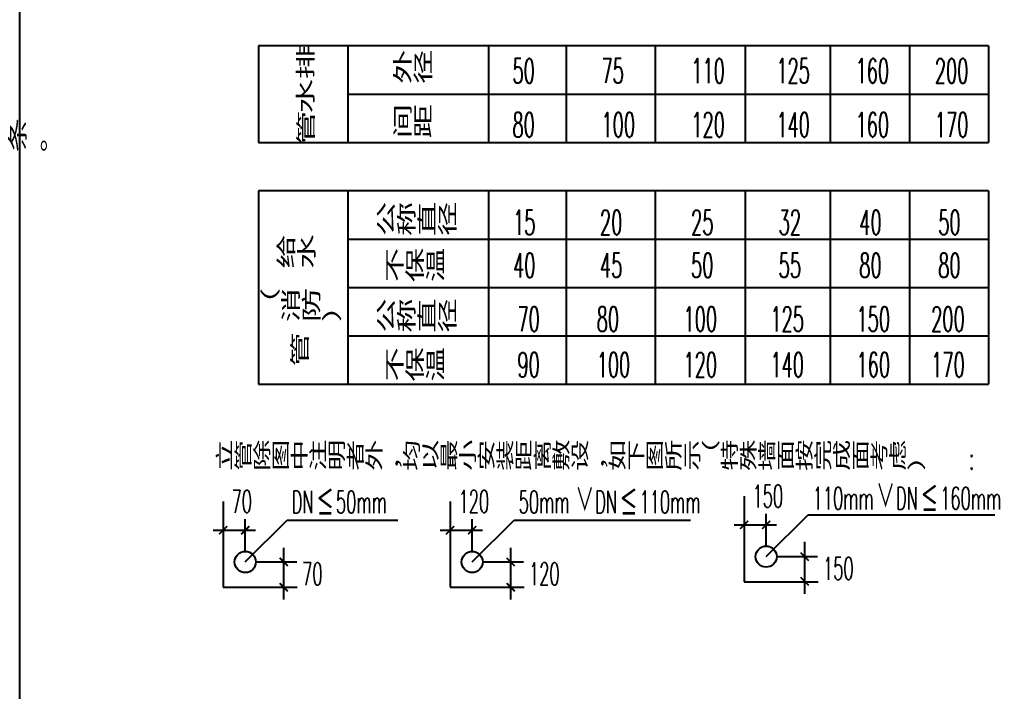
# Model space of a CAD drawing. Extents: x -452079 to 117456, y 3902 to 836955.
# Drawn here: x -299931 to -284733, y 684145 to 694568 of the extents above; entities that cross this region are included whole.
import ezdxf

# ---------------------------------------------------------------- set-up
doc = ezdxf.new("R2010")
doc.units = 0
doc.header["$LTSCALE"] = 1000
doc.header["$MEASUREMENT"] = 0
doc.layers.add('总说明', color=2, linetype='Continuous')
doc.styles.add('_TCH_DIM', font='SIMPLEX', dxfattribs={"width": 0.75, "bigfont": '@1HZTXT'})

msp = doc.modelspace()

# ---------------------------------------------------------------- linework, layer by layer
at = {"layer": '总说明', "color": 37, "linetype": 'ByBlock'}
msp.add_line((-299931.48, 729882.5), (-299931.48, 674401.71), dxfattribs=at)
at = {"layer": '总说明', "color": 2}
for p, q in [((-284901.04, 694159.84, -800.07), (-296227.96, 694159.84, -800.07)), ((-296227.96, 694159.84, -800.07), (-296227.96, 692660.74, -800.07)), ((-294839.81, 694159.84, -800.07), (-294839.81, 692660.74, -800.07)), ((-292657.1, 694159.84, -800.07), (-292657.1, 692660.74, -800.07)), ((-291452.18, 694159.84, -800.07), (-291452.18, 692660.74, -800.07)), ((-290071.71, 694159.84, -800.07), (-290071.71, 692660.74, -800.07)), ((-288678.04, 694159.84, -800.07), (-288678.04, 692660.74, -800.07)), ((-287359.26, 694159.84, -800.07), (-287359.26, 692660.74, -800.07)), ((-286130.15, 694159.84, -800.07), (-286130.15, 692660.74, -800.07)), ((-284901.04, 694159.84, -800.07), (-284901.04, 692660.74, -800.07)), ((-294839.81, 693410.29, -800.07), (-284901.04, 693410.29, -800.07)), ((-296227.96, 692660.74, -800.07), (-284901.04, 692660.74, -800.07)), ((-284901.04, 691911.19, -800.07), (-296227.96, 691911.19, -800.07)), ((-296227.96, 691911.19, -800.07), (-296227.96, 688913, -800.07)), ((-294839.81, 691911.19, -800.07), (-294839.81, 688913, -800.07)), ((-292657.1, 691911.19, -800.07), (-292657.1, 688913, -800.07)), ((-291452.18, 691911.19, -800.07), (-291452.18, 688913, -800.07)), ((-290071.71, 691911.19, -800.07), (-290071.71, 688913, -800.07)), ((-288678.04, 691911.19, -800.07), (-288678.04, 688913, -800.07)), ((-287359.26, 691911.19, -800.07), (-287359.26, 688913, -800.07)), ((-286130.15, 691911.19, -800.07), (-286130.15, 688913, -800.07)), ((-284901.04, 691911.19, -800.07), (-284901.04, 688913, -800.07)), ((-294839.81, 691161.65, -800.07), (-284901.04, 691161.65, -800.07)), ((-294839.81, 690412.1, -800.07), (-284901.04, 690412.1, -800.07)), ((-294839.81, 689662.55, -800.07), (-284901.04, 689662.55, -800.07)), ((-296227.96, 688913, -800.07), (-284901.04, 688913, -800.07)), ((-288693.36, 687176.1, -800.07), (-288693.36, 685844.58, -800.07)), ((-296773.68, 687092.58, -800.07), (-296773.68, 685761.06, -800.07)), ((-293253.36, 687092.58, -800.07), (-293253.36, 685761.06, -800.07)), ((-296431.68, 686317.38, -800.07), (-296431.68, 686818.98, -800.07)), ((-296431.68, 686153.22, -800.07), (-295779.6, 686800.74, -800.07)), ((-295779.6, 686800.74, -800.07), (-294063.13, 686800.74, -800.07)), ((-292911.36, 686317.38, -800.07), (-292911.36, 686818.98, -800.07)), ((-292911.36, 686153.22, -800.07), (-292259.28, 686800.74, -800.07)), ((-292259.28, 686800.74, -800.07), (-289524.23, 686800.74, -800.07)), ((-288351.36, 686400.9, -800.07), (-288351.36, 686902.5, -800.07)), ((-288351.36, 686236.74, -800.07), (-287699.28, 686884.26, -800.07)), ((-287699.28, 686884.26, -800.07), (-284803, 686884.26, -800.07)), ((-288848.4, 686729.22, -800.07), (-288191.76, 686729.22, -800.07)), ((-296928.72, 686645.7, -800.07), (-296272.08, 686645.7, -800.07)), ((-293408.4, 686645.7, -800.07), (-292751.76, 686645.7, -800.07)), ((-295834.32, 685569.54, -800.07), (-295834.32, 686372.1, -800.07)), ((-292314, 685569.54, -800.07), (-292314, 686372.1, -800.07)), ((-287754, 685661.03, -800.07), (-287754, 686463.59, -800.07)), ((-288187.2, 686236.74, -800.07), (-287553.36, 686236.74, -800.07)), ((-296267.52, 686153.22, -800.07), (-295633.68, 686153.22, -800.07)), ((-292747.2, 686153.22, -800.07), (-292113.36, 686153.22, -800.07)), ((-296773.68, 685761.06, -800.07), (-295624.56, 685761.06, -800.07)), ((-293253.36, 685761.06, -800.07), (-292104.24, 685761.06, -800.07)), ((-288693.36, 685844.58, -800.07), (-287544.24, 685844.58, -800.07))]:
    msp.add_line(p, q, dxfattribs=at)
at = {"layer": '总说明', "color": 2, "const_width": 27.36, "elevation": -800.07}
for points in [[(-288629.52, 686793.06), (-288757.2, 686665.38)], [(-288287.52, 686793.06), (-288415.2, 686665.38)], [(-296709.84, 686709.54), (-296837.52, 686581.86)], [(-296367.84, 686709.54), (-296495.52, 686581.86)], [(-293189.52, 686709.54), (-293317.2, 686581.86)], [(-292847.52, 686709.54), (-292975.2, 686581.86)], [(-295770.48, 686089.38), (-295898.16, 686217.06)], [(-292250.16, 686089.38), (-292377.84, 686217.06)], [(-287690.16, 686172.9), (-287817.84, 686300.58)], [(-287690.16, 685788.71), (-287817.84, 685916.39)], [(-295770.48, 685697.22), (-295898.16, 685824.9)], [(-292250.16, 685697.22), (-292377.84, 685824.9)]]:
    msp.add_lwpolyline(points, dxfattribs=at)
at = {"layer": '总说明', "color": 2}
for centre in [(-288351.36, 686236.74, -800.07), (-296431.68, 686153.22, -800.07), (-292911.36, 686153.22, -800.07)]:
    msp.add_circle(centre, 164.16, dxfattribs=at)

# ---------------------------------------------------------------- texts
at = {"layer": '总说明', "color": 2, "style": '_TCH_DIM'}
for s, height, width, p in [('排', 446.46, 0.75, (-295661.21, 693662.44, -800.07)), ('外径', 446.457, 0.75, (-294153.68, 693588.16, -800.07)), ('50', 382.5, 0.529412, (-292286.53, 693580.5, -800.07)), ('75', 382.5, 0.529412, (-290906.06, 693580.5, -800.07)), ('110', 382.5, 0.529412, (-289512.39, 693580.5, -800.07)), ('125', 382.5, 0.529412, (-288193.6, 693580.5, -800.07)), ('160', 382.5, 0.529412, (-286964.49, 693580.5, -800.07)), ('200', 382.5, 0.529412, (-285735.38, 693580.5, -800.07)), ('水', 446.46, 0.75, (-295661.21, 693133.85, -800.07)), ('间距', 446.457, 0.75, (-294153.68, 692747.52, -800.07)), ('管', 446.46, 0.75, (-295653.55, 692646.26, -800.07)), ('80', 382.5, 0.529412, (-292286.53, 692745.76, -800.07)), ('100', 382.5, 0.529412, (-290906.06, 692745.76, -800.07)), ('120', 382.5, 0.529412, (-289512.39, 692745.76, -800.07)), ('140', 382.5, 0.529412, (-288193.6, 692745.76, -800.07)), ('160', 382.5, 0.529412, (-286964.49, 692745.76, -800.07)), ('170', 382.5, 0.529412, (-285735.38, 692745.76, -800.07)), ('条。', 446.457, 0.75, (-300124.14, 692529.6)), ('公称直径', 446.457, 0.75, (-294411.28, 691229.51, -800.07)), ('15', 382.5, 0.529412, (-292278.35, 691229.51, -800.07)), ('20', 382.5, 0.529412, (-290930.13, 691229.51, -800.07)), ('25', 382.5, 0.529412, (-289516.67, 691229.51, -800.07)), ('32', 382.5, 0.529412, (-288157.59, 691229.51, -800.07)), ('40', 382.5, 0.529412, (-286907.22, 691229.51, -800.07)), ('50', 382.5, 0.529412, (-285682.66, 691229.51, -800.07)), ('给水', 446.457, 0.75, (-295961.78, 690725.11, -800.07)), ('不保温', 446.457, 0.75, (-294280.3, 690514.23, -800.07)), ('40', 382.5, 0.529412, (-292278.35, 690564.48, -800.07)), ('45', 382.5, 0.529412, (-290930.13, 690564.48, -800.07)), ('50', 382.5, 0.529412, (-289516.67, 690564.48, -800.07)), ('55', 382.5, 0.529412, (-288157.59, 690564.48, -800.07)), ('80', 382.5, 0.529412, (-286907.22, 690564.48, -800.07)), ('80', 382.5, 0.529412, (-285682.66, 690564.48, -800.07)), ('（消防）', 446.457, 0.75, (-296205.62, 689894.05, -800.07)), ('公称直径', 446.457, 0.75, (-294411.28, 689730.63, -800.07)), ('70', 382.5, 0.529412, (-292209.61, 689730.63, -800.07)), ('80', 382.5, 0.529412, (-290980.5, 689730.63, -800.07)), ('100', 382.5, 0.529412, (-289633.32, 689730.63, -800.07)), ('125', 382.5, 0.529412, (-288286.14, 689730.63, -800.07)), ('150', 382.5, 0.529412, (-286950.77, 689730.63, -800.07)), ('200', 382.5, 0.529412, (-285792.5, 689730.63, -800.07)), ('管', 446.46, 0.75, (-295748.72, 689208.16, -800.07)), ('不保温', 446.457, 0.75, (-294280.3, 688971.68, -800.07)), ('90', 382.5, 0.529412, (-292209.61, 689021.93, -800.07)), ('100', 382.5, 0.529412, (-290980.5, 689021.93, -800.07)), ('120', 382.5, 0.529412, (-289633.32, 689021.93, -800.07)), ('140', 382.5, 0.529412, (-288286.14, 689021.93, -800.07)), ('160', 382.5, 0.529412, (-286950.77, 689021.93, -800.07)), ('170', 382.5, 0.529412, (-285792.5, 689021.93, -800.07)), ('立管除图中注明者外，均以最小安装距离敷设，如下图所示（特殊墙面按完成面考虑）', 407.1685, 0.75, (-296900.96, 687584.44, -800.07)), (':', 348.84, 0.529412, (-285204.56, 687584.44, -800.07)), ('70', 348.84, 0.529412, (-296643.19, 686917.19, -800.07)), ('DN', 348.84, 0.529412, (-295710.6, 686908.4, -800.07)), ('≤', 407.17, 0.75, (-295332.44, 686908.4, -800.07)), ('50mm', 348.84, 0.529412, (-295024.64, 686908.4, -800.07)), ('120', 348.84, 0.529412, (-293122.87, 686917.19, -800.07)), ('50mm', 348.84, 0.529412, (-292190.28, 686908.4, -800.07)), ('＜', 407.17, 0.75, (-291310.85, 686908.4, -800.07)), ('DN', 348.84, 0.529412, (-291003.05, 686908.4, -800.07)), ('≤', 407.17, 0.75, (-290624.89, 686908.4, -800.07)), ('110mm', 348.84, 0.529412, (-290317.09, 686908.4, -800.07)), ('150', 348.84, 0.529412, (-288562.87, 687000.72, -800.07)), ('110mm', 348.84, 0.529412, (-287630.28, 686966.97, -800.07)), ('＜', 407.17, 0.75, (-286645.32, 686966.97, -800.07)), ('DN', 348.84, 0.529412, (-286337.52, 686966.97, -800.07)), ('≤', 407.17, 0.75, (-285959.36, 686966.97, -800.07)), ('160mm', 348.84, 0.529412, (-285651.56, 686966.97, -800.07)), ('150', 348.84, 0.529412, (-287469.17, 685878.27, -800.07)), ('70', 348.84, 0.529412, (-295549.49, 685794.74, -800.07)), ('120', 348.84, 0.529412, (-292029.17, 685794.74, -800.07))]:
    msp.add_text(s, height=height, dxfattribs=dict(at, width=width)).set_placement(p)

doc.saveas('drawing.dxf')
